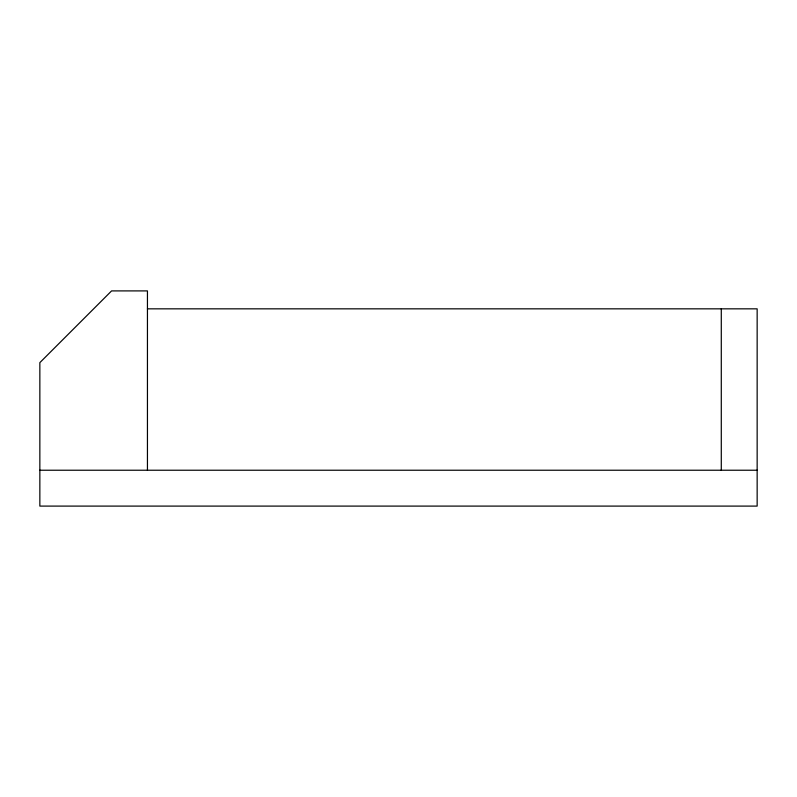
<?xml version="1.0" encoding="UTF-8"?>
<svg xmlns="http://www.w3.org/2000/svg" width="797" height="797" viewBox="0 0 797 797"><rect width="100%" height="100%" fill="white"/><g stroke="black" fill="none" stroke-linecap="round" stroke-linejoin="round"><path stroke-width="1.2" d="M147.445 308.837L757.15 308.837L757.15 506.095L39.85 506.095L39.85 362.635L111.58 290.905L147.445 290.905L147.445 470.23M39.85 470.23L757.15 470.23M721.285 308.837L721.285 470.23"/></g></svg>
